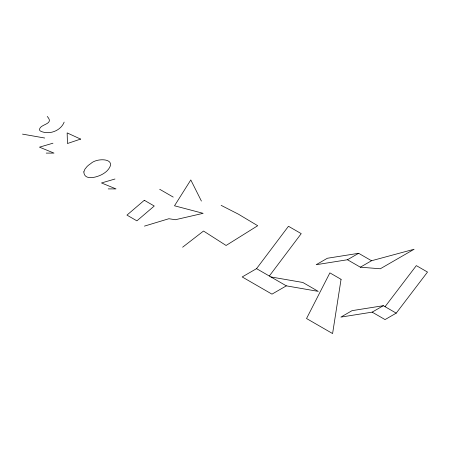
<?xml version="1.0" encoding="UTF-8"?>
<svg xmlns="http://www.w3.org/2000/svg" width="450" height="450" viewBox="0 0 450 450"><rect width="100%" height="100%" fill="white"/><g stroke="black" fill="none" stroke-linecap="round" stroke-linejoin="round"><path stroke-width="0.67" d="M64.159 122.108C60.739 131.006 48.808 135.27 40.432 131.062A5.22 3.015 0 0 1 39.499 129.853C39.544 123.711 54.883 124.768 47.239 116.438M270.911 276.947L302.827 282.471L318.257 291.381L286.341 285.851L271.974 294.142L242.19 276.947L256.551 268.65L288.467 226.271L301.23 233.64L269.319 276.024M385.054 306.686L416.329 265.613L427.5 272.064L396.225 313.138L385.054 319.584L372.161 312.142L340.886 317.098L352.058 310.652L383.332 305.696L396.225 313.138M182.627 247.208L203.524 231.036L226.097 245.469L257.704 225.72L238.343 214.138L221.147 205.363M347.468 259.746L358.639 253.299L371.526 260.741L414.124 249.249L380.312 268.768L360.354 267.193L347.468 259.746L316.187 264.707L327.358 258.255L358.639 253.299M360.354 267.193L371.526 260.741M372.161 312.142L383.332 305.696M144.439 226.119L168.891 218.728L175.365 219.729L203.13 213.328L174.504 205.791L190.8 179.944L201.403 201.071M52.959 143.207L39.471 147.156L54 153.101L46.215 153.096M114.981 179.016L101.486 182.959L116.021 188.91L108.236 188.899M22.5 134.117L44.708 138.026M159.688 189.276L173.227 197.089M256.551 268.65L286.341 285.851M83.829 171.917C84.291 181.597 98.657 176.805 103.522 173.593A29.728 17.162 0 0 0 107.314 170.595C118.637 158.136 96.969 157.343 90.765 163.614A29.728 17.162 0 0 0 86.974 166.612L84.881 169.234L83.829 171.917M341.061 279.326L332.589 333.562L306.54 318.527L329.889 272.874L341.061 279.326M144.315 200.278L126.956 215.111L136.901 220.849L154.254 206.021L144.315 200.278M80.612 139.089L67.449 143.516L67.157 132.907L80.612 139.089"/></g></svg>
